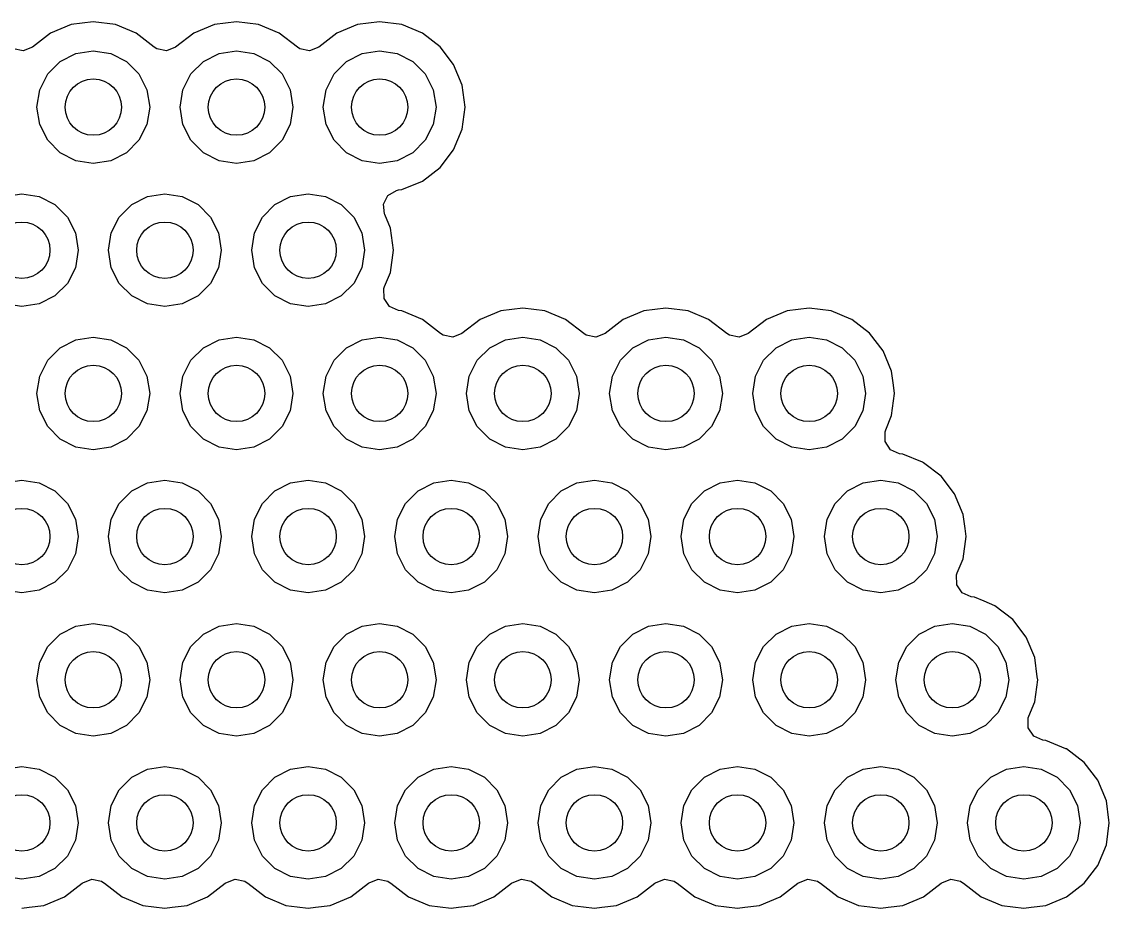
# Model space of a CAD drawing. Extents: x 116 to 183, y -128 to -37.6.
# Drawn here: x 150.37 to 158.09, y -83.16 to -76.86 of the extents above; entities that cross this region are included whole.
import ezdxf

# ---------------------------------------------------------------- set-up
doc = ezdxf.new("R2010")
doc.units = 0
doc.layers.add('BLACK', color=7, linetype='CONTINUOUS')

msp = doc.modelspace()

# ---------------------------------------------------------------- linework, layer by layer
at = {"layer": 'BLACK', "linetype": 'CONTINUOUS'}
for p, q in [((150.875999, -76.864318), (150.719239, -76.884955)), ((150.876001, -76.864318), (150.875999, -76.864318)), ((151.03276, -76.884955), (150.876001, -76.864318)), ((151.891999, -76.864318), (151.735239, -76.884955)), ((151.892001, -76.864318), (151.891999, -76.864318)), ((152.04876, -76.884955), (151.892001, -76.864318)), ((152.907999, -76.864318), (152.751239, -76.884955)), ((152.908001, -76.864318), (152.907999, -76.864318)), ((153.06476, -76.884955), (152.908001, -76.864318)), ((150.719237, -76.884956), (150.573157, -76.945464)), ((150.719239, -76.884955), (150.719237, -76.884956)), ((151.032762, -76.884956), (151.03276, -76.884955)), ((151.178842, -76.945464), (151.032762, -76.884956)), ((151.735237, -76.884956), (151.589157, -76.945464)), ((151.735239, -76.884955), (151.735237, -76.884956)), ((152.048762, -76.884956), (152.04876, -76.884955)), ((152.194842, -76.945464), (152.048762, -76.884956)), ((152.751237, -76.884956), (152.605157, -76.945464)), ((152.751239, -76.884955), (152.751237, -76.884956)), ((153.064762, -76.884956), (153.06476, -76.884955)), ((153.210841, -76.945464), (153.064762, -76.884956)), ((150.573157, -76.945464), (150.443486, -77.044965)), ((151.308514, -77.044965), (151.178842, -76.945464)), ((151.589157, -76.945464), (151.459486, -77.044965)), ((152.324514, -77.044965), (152.194842, -76.945464)), ((152.605157, -76.945464), (152.475486, -77.044965)), ((153.336282, -77.041718), (153.210841, -76.945464)), ((150.378317, -77.070159), (150.309872, -77.056121)), ((150.443486, -77.044965), (150.378317, -77.070159)), ((150.640886, -77.146393), (150.752393, -77.089577)), ((150.752393, -77.089577), (150.876, -77.07)), ((150.876, -77.07), (150.999607, -77.089577)), ((150.999607, -77.089577), (151.111114, -77.146393)), ((151.325872, -77.056121), (151.308514, -77.044965)), ((151.394317, -77.070159), (151.325872, -77.056121)), ((151.459486, -77.044965), (151.394317, -77.070159)), ((151.656886, -77.146393), (151.768393, -77.089577)), ((151.768393, -77.089577), (151.892, -77.07)), ((151.892, -77.07), (152.015607, -77.089577)), ((152.015607, -77.089577), (152.127114, -77.146393)), ((152.341872, -77.056121), (152.324514, -77.044965)), ((152.410317, -77.070159), (152.341872, -77.056121)), ((152.475486, -77.044965), (152.410317, -77.070159)), ((152.672886, -77.146393), (152.784393, -77.089577)), ((152.784393, -77.089577), (152.908, -77.07)), ((152.908, -77.07), (153.031607, -77.089577)), ((153.031607, -77.089577), (153.143114, -77.146393)), ((153.432536, -77.167159), (153.336282, -77.041718)), ((150.552393, -77.234886), (150.640886, -77.146393)), ((151.111114, -77.146393), (151.199607, -77.234886)), ((151.568393, -77.234886), (151.656886, -77.146393)), ((152.127114, -77.146393), (152.215607, -77.234886)), ((152.584393, -77.234886), (152.672886, -77.146393)), ((153.143114, -77.146393), (153.231607, -77.234886)), ((153.493044, -77.313238), (153.432536, -77.167159)), ((150.495577, -77.346393), (150.552393, -77.234886)), ((151.199607, -77.234886), (151.256423, -77.346393)), ((151.511577, -77.346393), (151.568393, -77.234886)), ((152.215607, -77.234886), (152.272423, -77.346393)), ((152.527577, -77.346393), (152.584393, -77.234886)), ((153.231607, -77.234886), (153.288423, -77.346393)), ((153.513682, -77.47), (153.493044, -77.313238)), ((150.476, -77.47), (150.495577, -77.346393)), ((151.256423, -77.346393), (151.276, -77.47)), ((151.492, -77.47), (151.511577, -77.346393)), ((152.272423, -77.346393), (152.292, -77.47)), ((152.508, -77.47), (152.527577, -77.346393)), ((153.288423, -77.346393), (153.308, -77.47)), ((150.495577, -77.593607), (150.476, -77.47)), ((151.276, -77.47), (151.256423, -77.593607)), ((151.511577, -77.593607), (151.492, -77.47)), ((152.292, -77.47), (152.272423, -77.593607)), ((152.527577, -77.593607), (152.508, -77.47)), ((153.308, -77.47), (153.288423, -77.593607)), ((153.493044, -77.626762), (153.513682, -77.47)), ((150.552393, -77.705114), (150.495577, -77.593607)), ((151.256423, -77.593607), (151.199607, -77.705114)), ((151.568393, -77.705114), (151.511577, -77.593607)), ((152.272423, -77.593607), (152.215607, -77.705114)), ((152.584393, -77.705114), (152.527577, -77.593607)), ((153.288423, -77.593607), (153.231607, -77.705114)), ((153.432536, -77.772841), (153.493044, -77.626762)), ((150.640886, -77.793607), (150.552393, -77.705114)), ((151.199607, -77.705114), (151.111114, -77.793607)), ((151.656886, -77.793607), (151.568393, -77.705114)), ((152.215607, -77.705114), (152.127114, -77.793607)), ((152.672886, -77.793607), (152.584393, -77.705114)), ((153.231607, -77.705114), (153.143114, -77.793607)), ((150.752393, -77.850423), (150.640886, -77.793607)), ((151.111114, -77.793607), (150.999607, -77.850423)), ((151.768393, -77.850423), (151.656886, -77.793607)), ((152.127114, -77.793607), (152.015607, -77.850423)), ((152.784393, -77.850423), (152.672886, -77.793607)), ((153.143114, -77.793607), (153.031607, -77.850423)), ((153.336282, -77.898282), (153.432536, -77.772841)), ((150.876, -77.87), (150.752393, -77.850423)), ((150.999607, -77.850423), (150.876, -77.87)), ((151.892, -77.87), (151.768393, -77.850423)), ((152.015607, -77.850423), (151.892, -77.87)), ((152.908, -77.87), (152.784393, -77.850423)), ((153.031607, -77.850423), (152.908, -77.87)), ((153.210841, -77.994536), (153.336282, -77.898282)), ((153.064762, -78.055044), (153.210841, -77.994536)), ((150.244393, -78.105577), (150.368, -78.086)), ((150.368, -78.086), (150.491607, -78.105577)), ((151.260393, -78.105577), (151.384, -78.086)), ((151.384, -78.086), (151.507607, -78.105577)), ((152.276393, -78.105577), (152.4, -78.086)), ((152.4, -78.086), (152.523607, -78.105577)), ((152.935837, -78.159004), (152.967112, -78.096525)), ((152.967112, -78.096525), (153.027201, -78.060873)), ((153.027201, -78.060873), (153.041676, -78.058083)), ((153.041676, -78.058083), (153.064762, -78.055044)), ((150.491607, -78.105577), (150.603114, -78.162393)), ((150.603114, -78.162393), (150.691607, -78.250886)), ((151.060393, -78.250886), (151.148886, -78.162393)), ((151.148886, -78.162393), (151.260393, -78.105577)), ((151.507607, -78.105577), (151.619114, -78.162393)), ((151.619114, -78.162393), (151.707607, -78.250886)), ((152.076393, -78.250886), (152.164886, -78.162393)), ((152.164886, -78.162393), (152.276393, -78.105577)), ((152.523607, -78.105577), (152.635114, -78.162393)), ((152.635114, -78.162393), (152.723607, -78.250886)), ((152.943305, -78.228473), (152.935837, -78.159004)), ((150.691607, -78.250886), (150.748423, -78.362393)), ((151.003577, -78.362393), (151.060393, -78.250886)), ((151.707607, -78.250886), (151.764423, -78.362393)), ((152.019577, -78.362393), (152.076393, -78.250886)), ((152.723607, -78.250886), (152.780423, -78.362393)), ((152.944765, -78.231998), (152.943305, -78.228473)), ((152.985044, -78.329238), (152.944765, -78.231998)), ((152.985044, -78.329239), (152.985044, -78.329238)), ((153.005528, -78.484833), (152.985044, -78.329239)), ((150.748423, -78.362393), (150.768, -78.486)), ((150.984, -78.486), (151.003577, -78.362393)), ((151.764423, -78.362393), (151.784, -78.486)), ((152, -78.486), (152.019577, -78.362393)), ((152.780423, -78.362393), (152.8, -78.486)), ((150.768, -78.486), (150.748423, -78.609607)), ((151.003577, -78.609607), (150.984, -78.486)), ((151.784, -78.486), (151.764423, -78.609607)), ((152.019577, -78.609607), (152, -78.486)), ((152.8, -78.486), (152.780423, -78.609607)), ((152.985044, -78.642762), (153.005682, -78.486)), ((153.005682, -78.486), (153.005528, -78.484833)), ((150.748423, -78.609607), (150.691607, -78.721114)), ((151.060393, -78.721114), (151.003577, -78.609607)), ((151.764423, -78.609607), (151.707607, -78.721114)), ((152.076393, -78.721114), (152.019577, -78.609607)), ((152.780423, -78.609607), (152.723607, -78.721114)), ((152.943306, -78.743526), (152.985044, -78.642762)), ((150.691607, -78.721114), (150.603114, -78.809607)), ((151.148886, -78.809607), (151.060393, -78.721114)), ((151.707607, -78.721114), (151.619114, -78.809607)), ((152.164886, -78.809607), (152.076393, -78.721114)), ((152.723607, -78.721114), (152.635114, -78.809607)), ((152.938483, -78.757459), (152.943306, -78.743526)), ((152.939313, -78.827324), (152.938483, -78.757459)), ((150.368, -78.886), (150.244393, -78.866423)), ((150.491607, -78.866423), (150.368, -78.886)), ((150.603114, -78.809607), (150.491607, -78.866423)), ((151.260393, -78.866423), (151.148886, -78.809607)), ((151.384, -78.886), (151.260393, -78.866423)), ((151.507607, -78.866423), (151.384, -78.886)), ((151.619114, -78.809607), (151.507607, -78.866423)), ((152.276393, -78.866423), (152.164886, -78.809607)), ((152.4, -78.886), (152.276393, -78.866423)), ((152.523607, -78.866423), (152.4, -78.886)), ((152.635114, -78.809607), (152.523607, -78.866423)), ((152.977783, -78.885649), (152.939313, -78.827324)), ((153.041679, -78.913917), (152.977783, -78.885649)), ((153.064762, -78.916956), (153.041679, -78.913917)), ((153.210842, -78.977464), (153.064762, -78.916956)), ((153.767237, -78.916956), (153.621157, -78.977464)), ((153.767239, -78.916955), (153.767237, -78.916956)), ((153.923999, -78.896318), (153.767239, -78.916955)), ((153.924001, -78.896318), (153.923999, -78.896318)), ((154.08076, -78.916955), (153.924001, -78.896318)), ((154.080762, -78.916956), (154.08076, -78.916955)), ((154.226842, -78.977464), (154.080762, -78.916956)), ((154.783237, -78.916956), (154.637157, -78.977464)), ((154.783239, -78.916955), (154.783237, -78.916956)), ((154.939999, -78.896318), (154.783239, -78.916955)), ((154.940001, -78.896318), (154.939999, -78.896318)), ((155.09676, -78.916955), (154.940001, -78.896318)), ((155.096762, -78.916956), (155.09676, -78.916955)), ((155.242842, -78.977464), (155.096762, -78.916956)), ((155.799237, -78.916956), (155.653157, -78.977464)), ((155.799239, -78.916955), (155.799237, -78.916956)), ((155.955999, -78.896318), (155.799239, -78.916955)), ((155.956001, -78.896318), (155.955999, -78.896318)), ((156.11276, -78.916955), (155.956001, -78.896318)), ((156.112762, -78.916956), (156.11276, -78.916955)), ((156.251412, -78.974387), (156.112762, -78.916956)), ((153.340514, -79.076965), (153.210842, -78.977464)), ((153.621157, -78.977464), (153.491486, -79.076965)), ((154.356514, -79.076965), (154.226842, -78.977464)), ((154.637157, -78.977464), (154.507486, -79.076965)), ((155.372514, -79.076965), (155.242842, -78.977464)), ((155.653157, -78.977464), (155.523486, -79.076965)), ((156.258841, -78.977464), (156.251412, -78.974387)), ((156.384282, -79.073718), (156.258841, -78.977464)), ((150.752393, -79.121577), (150.876, -79.102)), ((150.876, -79.102), (150.999607, -79.121577)), ((151.768393, -79.121577), (151.892, -79.102)), ((151.892, -79.102), (152.015607, -79.121577)), ((152.784393, -79.121577), (152.908, -79.102)), ((152.908, -79.102), (153.031607, -79.121577)), ((153.357872, -79.088121), (153.340514, -79.076965)), ((153.426317, -79.102159), (153.357872, -79.088121)), ((153.491486, -79.076965), (153.426317, -79.102159)), ((153.800393, -79.121577), (153.924, -79.102)), ((153.924, -79.102), (154.047607, -79.121577)), ((154.373872, -79.088121), (154.356514, -79.076965)), ((154.442317, -79.102159), (154.373872, -79.088121)), ((154.507486, -79.076965), (154.442317, -79.102159)), ((154.816393, -79.121577), (154.94, -79.102)), ((154.94, -79.102), (155.063607, -79.121577)), ((155.389872, -79.088121), (155.372514, -79.076965)), ((155.458317, -79.102159), (155.389872, -79.088121)), ((155.523486, -79.076965), (155.458317, -79.102159)), ((155.832393, -79.121577), (155.956, -79.102)), ((155.956, -79.102), (156.079607, -79.121577)), ((156.480536, -79.199159), (156.384282, -79.073718)), ((150.552393, -79.266886), (150.640886, -79.178393)), ((150.640886, -79.178393), (150.752393, -79.121577)), ((150.999607, -79.121577), (151.111114, -79.178393)), ((151.111114, -79.178393), (151.199607, -79.266886)), ((151.568393, -79.266886), (151.656886, -79.178393)), ((151.656886, -79.178393), (151.768393, -79.121577)), ((152.015607, -79.121577), (152.127114, -79.178393)), ((152.127114, -79.178393), (152.215607, -79.266886)), ((152.584393, -79.266886), (152.672886, -79.178393)), ((152.672886, -79.178393), (152.784393, -79.121577)), ((153.031607, -79.121577), (153.143114, -79.178393)), ((153.143114, -79.178393), (153.231607, -79.266886)), ((153.600393, -79.266886), (153.688886, -79.178393)), ((153.688886, -79.178393), (153.800393, -79.121577)), ((154.047607, -79.121577), (154.159114, -79.178393)), ((154.159114, -79.178393), (154.247607, -79.266886)), ((154.616393, -79.266886), (154.704886, -79.178393)), ((154.704886, -79.178393), (154.816393, -79.121577)), ((155.063607, -79.121577), (155.175114, -79.178393)), ((155.175114, -79.178393), (155.263607, -79.266886)), ((155.632393, -79.266886), (155.720886, -79.178393)), ((155.720886, -79.178393), (155.832393, -79.121577)), ((156.079607, -79.121577), (156.191114, -79.178393)), ((156.191114, -79.178393), (156.279607, -79.266886)), ((156.541044, -79.345238), (156.480536, -79.199159)), ((150.495577, -79.378393), (150.552393, -79.266886)), ((151.199607, -79.266886), (151.256423, -79.378393)), ((151.511577, -79.378393), (151.568393, -79.266886)), ((152.215607, -79.266886), (152.272423, -79.378393)), ((152.527577, -79.378393), (152.584393, -79.266886)), ((153.231607, -79.266886), (153.288423, -79.378393)), ((153.543577, -79.378393), (153.600393, -79.266886)), ((154.247607, -79.266886), (154.304423, -79.378393)), ((154.559577, -79.378393), (154.616393, -79.266886)), ((155.263607, -79.266886), (155.320423, -79.378393)), ((155.575577, -79.378393), (155.632393, -79.266886)), ((156.279607, -79.266886), (156.336423, -79.378393)), ((150.476, -79.502), (150.495577, -79.378393)), ((151.256423, -79.378393), (151.276, -79.502)), ((151.492, -79.502), (151.511577, -79.378393)), ((152.272423, -79.378393), (152.292, -79.502)), ((152.508, -79.502), (152.527577, -79.378393)), ((153.288423, -79.378393), (153.308, -79.502)), ((153.524, -79.502), (153.543577, -79.378393)), ((154.304423, -79.378393), (154.324, -79.502)), ((154.54, -79.502), (154.559577, -79.378393)), ((155.320423, -79.378393), (155.34, -79.502)), ((155.556, -79.502), (155.575577, -79.378393)), ((156.336423, -79.378393), (156.356, -79.502)), ((156.541044, -79.345239), (156.541044, -79.345238)), ((156.554029, -79.443873), (156.541044, -79.345239)), ((156.561682, -79.502), (156.554029, -79.443873)), ((150.495577, -79.625607), (150.476, -79.502)), ((151.276, -79.502), (151.256423, -79.625607)), ((151.511577, -79.625607), (151.492, -79.502)), ((152.292, -79.502), (152.272423, -79.625607)), ((152.527577, -79.625607), (152.508, -79.502)), ((153.308, -79.502), (153.288423, -79.625607)), ((153.543577, -79.625607), (153.524, -79.502)), ((154.324, -79.502), (154.304423, -79.625607)), ((154.559577, -79.625607), (154.54, -79.502)), ((155.34, -79.502), (155.320423, -79.625607)), ((155.575577, -79.625607), (155.556, -79.502)), ((156.356, -79.502), (156.336423, -79.625607)), ((156.541044, -79.658762), (156.561682, -79.502)), ((150.552393, -79.737114), (150.495577, -79.625607)), ((151.256423, -79.625607), (151.199607, -79.737114)), ((151.568393, -79.737114), (151.511577, -79.625607)), ((152.272423, -79.625607), (152.215607, -79.737114)), ((152.584393, -79.737114), (152.527577, -79.625607)), ((153.288423, -79.625607), (153.231607, -79.737114)), ((153.600393, -79.737114), (153.543577, -79.625607)), ((154.304423, -79.625607), (154.247607, -79.737114)), ((154.616393, -79.737114), (154.559577, -79.625607)), ((155.320423, -79.625607), (155.263607, -79.737114)), ((155.632393, -79.737114), (155.575577, -79.625607)), ((156.336423, -79.625607), (156.279607, -79.737114)), ((156.499306, -79.759526), (156.541044, -79.658762)), ((150.640886, -79.825607), (150.552393, -79.737114)), ((151.199607, -79.737114), (151.111114, -79.825607)), ((151.656886, -79.825607), (151.568393, -79.737114)), ((152.215607, -79.737114), (152.127114, -79.825607)), ((152.672886, -79.825607), (152.584393, -79.737114)), ((153.231607, -79.737114), (153.143114, -79.825607)), ((153.688886, -79.825607), (153.600393, -79.737114)), ((154.247607, -79.737114), (154.159114, -79.825607)), ((154.704886, -79.825607), (154.616393, -79.737114)), ((155.263607, -79.737114), (155.175114, -79.825607)), ((155.720886, -79.825607), (155.632393, -79.737114)), ((156.279607, -79.737114), (156.191114, -79.825607)), ((156.494483, -79.773459), (156.499306, -79.759526)), ((156.495313, -79.843324), (156.494483, -79.773459)), ((150.752393, -79.882423), (150.640886, -79.825607)), ((151.111114, -79.825607), (150.999607, -79.882423)), ((151.768393, -79.882423), (151.656886, -79.825607)), ((152.127114, -79.825607), (152.015607, -79.882423)), ((152.784393, -79.882423), (152.672886, -79.825607)), ((153.143114, -79.825607), (153.031607, -79.882423)), ((153.800393, -79.882423), (153.688886, -79.825607)), ((154.159114, -79.825607), (154.047607, -79.882423)), ((154.816393, -79.882423), (154.704886, -79.825607)), ((155.175114, -79.825607), (155.063607, -79.882423)), ((155.832393, -79.882423), (155.720886, -79.825607)), ((156.191114, -79.825607), (156.079607, -79.882423)), ((156.533783, -79.901649), (156.495313, -79.843324)), ((150.876, -79.902), (150.752393, -79.882423)), ((150.999607, -79.882423), (150.876, -79.902)), ((151.892, -79.902), (151.768393, -79.882423)), ((152.015607, -79.882423), (151.892, -79.902)), ((152.908, -79.902), (152.784393, -79.882423)), ((153.031607, -79.882423), (152.908, -79.902)), ((153.924, -79.902), (153.800393, -79.882423)), ((154.047607, -79.882423), (153.924, -79.902)), ((154.94, -79.902), (154.816393, -79.882423)), ((155.063607, -79.882423), (154.94, -79.902)), ((155.956, -79.902), (155.832393, -79.882423)), ((156.079607, -79.882423), (155.956, -79.902)), ((156.597679, -79.929917), (156.533783, -79.901649)), ((156.620762, -79.932956), (156.597679, -79.929917)), ((156.759412, -79.990387), (156.620762, -79.932956)), ((156.766841, -79.993464), (156.759412, -79.990387)), ((156.892282, -80.089718), (156.766841, -79.993464)), ((156.988536, -80.215159), (156.892282, -80.089718)), ((150.244393, -80.137577), (150.368, -80.118)), ((150.368, -80.118), (150.491607, -80.137577)), ((150.491607, -80.137577), (150.603114, -80.194393)), ((151.148886, -80.194393), (151.260393, -80.137577)), ((151.260393, -80.137577), (151.384, -80.118)), ((151.384, -80.118), (151.507607, -80.137577)), ((151.507607, -80.137577), (151.619114, -80.194393)), ((152.164886, -80.194393), (152.276393, -80.137577)), ((152.276393, -80.137577), (152.4, -80.118)), ((152.4, -80.118), (152.523607, -80.137577)), ((152.523607, -80.137577), (152.635114, -80.194393)), ((153.180886, -80.194393), (153.292393, -80.137577)), ((153.292393, -80.137577), (153.416, -80.118)), ((153.416, -80.118), (153.539607, -80.137577)), ((153.539607, -80.137577), (153.651114, -80.194393)), ((154.196886, -80.194393), (154.308393, -80.137577)), ((154.308393, -80.137577), (154.432, -80.118)), ((154.432, -80.118), (154.555607, -80.137577)), ((154.555607, -80.137577), (154.667114, -80.194393)), ((155.212886, -80.194393), (155.324393, -80.137577)), ((155.324393, -80.137577), (155.448, -80.118)), ((155.448, -80.118), (155.571607, -80.137577)), ((155.571607, -80.137577), (155.683114, -80.194393)), ((156.228886, -80.194393), (156.340393, -80.137577)), ((156.340393, -80.137577), (156.464, -80.118)), ((156.464, -80.118), (156.587607, -80.137577)), ((156.587607, -80.137577), (156.699114, -80.194393)), ((150.603114, -80.194393), (150.691607, -80.282886)), ((151.060393, -80.282886), (151.148886, -80.194393)), ((151.619114, -80.194393), (151.707607, -80.282886)), ((152.076393, -80.282886), (152.164886, -80.194393)), ((152.635114, -80.194393), (152.723607, -80.282886)), ((153.092393, -80.282886), (153.180886, -80.194393)), ((153.651114, -80.194393), (153.739607, -80.282886)), ((154.108393, -80.282886), (154.196886, -80.194393)), ((154.667114, -80.194393), (154.755607, -80.282886)), ((155.124393, -80.282886), (155.212886, -80.194393)), ((155.683114, -80.194393), (155.771607, -80.282886)), ((156.140393, -80.282886), (156.228886, -80.194393)), ((156.699114, -80.194393), (156.787607, -80.282886)), ((157.049044, -80.361238), (156.988536, -80.215159)), ((150.691607, -80.282886), (150.748423, -80.394393)), ((151.003577, -80.394393), (151.060393, -80.282886)), ((151.707607, -80.282886), (151.764423, -80.394393)), ((152.019577, -80.394393), (152.076393, -80.282886)), ((152.723607, -80.282886), (152.780423, -80.394393)), ((153.035577, -80.394393), (153.092393, -80.282886)), ((153.739607, -80.282886), (153.796423, -80.394393)), ((154.051577, -80.394393), (154.108393, -80.282886)), ((154.755607, -80.282886), (154.812423, -80.394393)), ((155.067577, -80.394393), (155.124393, -80.282886)), ((155.771607, -80.282886), (155.828423, -80.394393)), ((156.083577, -80.394393), (156.140393, -80.282886)), ((156.787607, -80.282886), (156.844423, -80.394393)), ((150.748423, -80.394393), (150.768, -80.518)), ((150.984, -80.518), (151.003577, -80.394393)), ((151.764423, -80.394393), (151.784, -80.518)), ((152, -80.518), (152.019577, -80.394393)), ((152.780423, -80.394393), (152.8, -80.518)), ((153.016, -80.518), (153.035577, -80.394393)), ((153.796423, -80.394393), (153.816, -80.518)), ((154.032, -80.518), (154.051577, -80.394393)), ((154.812423, -80.394393), (154.832, -80.518)), ((155.048, -80.518), (155.067577, -80.394393)), ((155.828423, -80.394393), (155.848, -80.518)), ((156.064, -80.518), (156.083577, -80.394393)), ((156.844423, -80.394393), (156.864, -80.518)), ((157.049044, -80.361239), (157.049044, -80.361238)), ((157.062029, -80.459873), (157.049044, -80.361239)), ((157.069682, -80.518), (157.062029, -80.459873)), ((150.768, -80.518), (150.748423, -80.641607)), ((151.003577, -80.641607), (150.984, -80.518)), ((151.784, -80.518), (151.764423, -80.641607)), ((152.019577, -80.641607), (152, -80.518)), ((152.8, -80.518), (152.780423, -80.641607)), ((153.035577, -80.641607), (153.016, -80.518)), ((153.816, -80.518), (153.796423, -80.641607)), ((154.051577, -80.641607), (154.032, -80.518)), ((154.832, -80.518), (154.812423, -80.641607)), ((155.067577, -80.641607), (155.048, -80.518)), ((155.848, -80.518), (155.828423, -80.641607)), ((156.083577, -80.641607), (156.064, -80.518)), ((156.864, -80.518), (156.844423, -80.641607)), ((157.049044, -80.674762), (157.069682, -80.518)), ((150.748423, -80.641607), (150.691607, -80.753114)), ((151.060393, -80.753114), (151.003577, -80.641607)), ((151.764423, -80.641607), (151.707607, -80.753114)), ((152.076393, -80.753114), (152.019577, -80.641607)), ((152.780423, -80.641607), (152.723607, -80.753114)), ((153.092393, -80.753114), (153.035577, -80.641607)), ((153.796423, -80.641607), (153.739607, -80.753114)), ((154.108393, -80.753114), (154.051577, -80.641607)), ((154.812423, -80.641607), (154.755607, -80.753114)), ((155.124393, -80.753114), (155.067577, -80.641607)), ((155.828423, -80.641607), (155.771607, -80.753114)), ((156.140393, -80.753114), (156.083577, -80.641607)), ((156.844423, -80.641607), (156.787607, -80.753114)), ((157.007306, -80.775526), (157.049044, -80.674762)), ((150.691607, -80.753114), (150.603114, -80.841607)), ((151.148886, -80.841607), (151.060393, -80.753114)), ((151.707607, -80.753114), (151.619114, -80.841607)), ((152.164886, -80.841607), (152.076393, -80.753114)), ((152.723607, -80.753114), (152.635114, -80.841607)), ((153.180886, -80.841607), (153.092393, -80.753114)), ((153.739607, -80.753114), (153.651114, -80.841607)), ((154.196886, -80.841607), (154.108393, -80.753114)), ((154.755607, -80.753114), (154.667114, -80.841607)), ((155.212886, -80.841607), (155.124393, -80.753114)), ((155.771607, -80.753114), (155.683114, -80.841607)), ((156.228886, -80.841607), (156.140393, -80.753114)), ((156.787607, -80.753114), (156.699114, -80.841607)), ((157.002483, -80.789459), (157.007306, -80.775526)), ((157.003313, -80.859324), (157.002483, -80.789459)), ((150.603114, -80.841607), (150.491607, -80.898423)), ((151.260393, -80.898423), (151.148886, -80.841607)), ((151.619114, -80.841607), (151.507607, -80.898423)), ((152.276393, -80.898423), (152.164886, -80.841607)), ((152.635114, -80.841607), (152.523607, -80.898423)), ((153.292393, -80.898423), (153.180886, -80.841607)), ((153.651114, -80.841607), (153.539607, -80.898423)), ((154.308393, -80.898423), (154.196886, -80.841607)), ((154.667114, -80.841607), (154.555607, -80.898423)), ((155.324393, -80.898423), (155.212886, -80.841607)), ((155.683114, -80.841607), (155.571607, -80.898423)), ((156.340393, -80.898423), (156.228886, -80.841607)), ((156.699114, -80.841607), (156.587607, -80.898423)), ((157.041783, -80.917649), (157.003313, -80.859324)), ((150.368, -80.918), (150.244393, -80.898423)), ((150.491607, -80.898423), (150.368, -80.918)), ((151.384, -80.918), (151.260393, -80.898423)), ((151.507607, -80.898423), (151.384, -80.918)), ((152.4, -80.918), (152.276393, -80.898423)), ((152.523607, -80.898423), (152.4, -80.918)), ((153.416, -80.918), (153.292393, -80.898423)), ((153.539607, -80.898423), (153.416, -80.918)), ((154.432, -80.918), (154.308393, -80.898423)), ((154.555607, -80.898423), (154.432, -80.918)), ((155.448, -80.918), (155.324393, -80.898423)), ((155.571607, -80.898423), (155.448, -80.918)), ((156.464, -80.918), (156.340393, -80.898423)), ((156.587607, -80.898423), (156.464, -80.918)), ((157.105679, -80.945917), (157.041783, -80.917649)), ((157.128762, -80.948956), (157.105679, -80.945917)), ((157.196852, -80.97716), (157.128762, -80.948956)), ((157.274841, -81.009464), (157.196852, -80.97716)), ((157.400282, -81.105718), (157.274841, -81.009464)), ((157.496536, -81.231159), (157.400282, -81.105718)), ((150.640886, -81.210393), (150.752393, -81.153577)), ((150.752393, -81.153577), (150.876, -81.134)), ((150.876, -81.134), (150.999607, -81.153577)), ((150.999607, -81.153577), (151.111114, -81.210393)), ((151.656886, -81.210393), (151.768393, -81.153577)), ((151.768393, -81.153577), (151.892, -81.134)), ((151.892, -81.134), (152.015607, -81.153577)), ((152.015607, -81.153577), (152.127114, -81.210393)), ((152.672886, -81.210393), (152.784393, -81.153577)), ((152.784393, -81.153577), (152.908, -81.134)), ((152.908, -81.134), (153.031607, -81.153577)), ((153.031607, -81.153577), (153.143114, -81.210393)), ((153.688886, -81.210393), (153.800393, -81.153577)), ((153.800393, -81.153577), (153.924, -81.134)), ((153.924, -81.134), (154.047607, -81.153577)), ((154.047607, -81.153577), (154.159114, -81.210393)), ((154.704886, -81.210393), (154.816393, -81.153577)), ((154.816393, -81.153577), (154.94, -81.134)), ((154.94, -81.134), (155.063607, -81.153577)), ((155.063607, -81.153577), (155.175114, -81.210393)), ((155.720886, -81.210393), (155.832393, -81.153577)), ((155.832393, -81.153577), (155.956, -81.134)), ((155.956, -81.134), (156.079607, -81.153577)), ((156.079607, -81.153577), (156.191114, -81.210393)), ((156.736886, -81.210393), (156.848393, -81.153577)), ((156.848393, -81.153577), (156.972, -81.134)), ((156.972, -81.134), (157.095607, -81.153577)), ((157.095607, -81.153577), (157.207114, -81.210393)), ((150.552393, -81.298886), (150.640886, -81.210393)), ((151.111114, -81.210393), (151.199607, -81.298886)), ((151.568393, -81.298886), (151.656886, -81.210393)), ((152.127114, -81.210393), (152.215607, -81.298886)), ((152.584393, -81.298886), (152.672886, -81.210393)), ((153.143114, -81.210393), (153.231607, -81.298886)), ((153.600393, -81.298886), (153.688886, -81.210393)), ((154.159114, -81.210393), (154.247607, -81.298886)), ((154.616393, -81.298886), (154.704886, -81.210393)), ((155.175114, -81.210393), (155.263607, -81.298886)), ((155.632393, -81.298886), (155.720886, -81.210393)), ((156.191114, -81.210393), (156.279607, -81.298886)), ((156.648393, -81.298886), (156.736886, -81.210393)), ((157.207114, -81.210393), (157.295607, -81.298886)), ((157.557044, -81.377238), (157.496536, -81.231159)), ((150.495577, -81.410393), (150.552393, -81.298886)), ((151.199607, -81.298886), (151.256423, -81.410393)), ((151.511577, -81.410393), (151.568393, -81.298886)), ((152.215607, -81.298886), (152.272423, -81.410393)), ((152.527577, -81.410393), (152.584393, -81.298886)), ((153.231607, -81.298886), (153.288423, -81.410393)), ((153.543577, -81.410393), (153.600393, -81.298886)), ((154.247607, -81.298886), (154.304423, -81.410393)), ((154.559577, -81.410393), (154.616393, -81.298886)), ((155.263607, -81.298886), (155.320423, -81.410393)), ((155.575577, -81.410393), (155.632393, -81.298886)), ((156.279607, -81.298886), (156.336423, -81.410393)), ((156.591577, -81.410393), (156.648393, -81.298886)), ((157.295607, -81.298886), (157.352423, -81.410393)), ((150.476, -81.534), (150.495577, -81.410393)), ((151.256423, -81.410393), (151.276, -81.534)), ((151.492, -81.534), (151.511577, -81.410393)), ((152.272423, -81.410393), (152.292, -81.534)), ((152.508, -81.534), (152.527577, -81.410393)), ((153.288423, -81.410393), (153.308, -81.534)), ((153.524, -81.534), (153.543577, -81.410393)), ((154.304423, -81.410393), (154.324, -81.534)), ((154.54, -81.534), (154.559577, -81.410393)), ((155.320423, -81.410393), (155.34, -81.534)), ((155.556, -81.534), (155.575577, -81.410393)), ((156.336423, -81.410393), (156.356, -81.534)), ((156.572, -81.534), (156.591577, -81.410393)), ((157.352423, -81.410393), (157.372, -81.534)), ((157.557044, -81.377239), (157.557044, -81.377238)), ((157.5751, -81.51439), (157.557044, -81.377239)), ((150.495577, -81.657607), (150.476, -81.534)), ((151.276, -81.534), (151.256423, -81.657607)), ((151.511577, -81.657607), (151.492, -81.534)), ((152.292, -81.534), (152.272423, -81.657607)), ((152.527577, -81.657607), (152.508, -81.534)), ((153.308, -81.534), (153.288423, -81.657607)), ((153.543577, -81.657607), (153.524, -81.534)), ((154.324, -81.534), (154.304423, -81.657607)), ((154.559577, -81.657607), (154.54, -81.534)), ((155.34, -81.534), (155.320423, -81.657607)), ((155.575577, -81.657607), (155.556, -81.534)), ((156.356, -81.534), (156.336423, -81.657607)), ((156.591577, -81.657607), (156.572, -81.534)), ((157.372, -81.534), (157.352423, -81.657607)), ((157.557044, -81.690762), (157.577682, -81.534)), ((157.577682, -81.534), (157.5751, -81.51439)), ((150.552393, -81.769114), (150.495577, -81.657607)), ((151.256423, -81.657607), (151.199607, -81.769114)), ((151.568393, -81.769114), (151.511577, -81.657607)), ((152.272423, -81.657607), (152.215607, -81.769114)), ((152.584393, -81.769114), (152.527577, -81.657607)), ((153.288423, -81.657607), (153.231607, -81.769114)), ((153.600393, -81.769114), (153.543577, -81.657607)), ((154.304423, -81.657607), (154.247607, -81.769114)), ((154.616393, -81.769114), (154.559577, -81.657607)), ((155.320423, -81.657607), (155.263607, -81.769114)), ((155.632393, -81.769114), (155.575577, -81.657607)), ((156.336423, -81.657607), (156.279607, -81.769114)), ((156.648393, -81.769114), (156.591577, -81.657607)), ((157.352423, -81.657607), (157.295607, -81.769114)), ((157.515306, -81.791526), (157.557044, -81.690762)), ((150.640886, -81.857607), (150.552393, -81.769114)), ((151.199607, -81.769114), (151.111114, -81.857607)), ((151.656886, -81.857607), (151.568393, -81.769114)), ((152.215607, -81.769114), (152.127114, -81.857607)), ((152.672886, -81.857607), (152.584393, -81.769114)), ((153.231607, -81.769114), (153.143114, -81.857607)), ((153.688886, -81.857607), (153.600393, -81.769114)), ((154.247607, -81.769114), (154.159114, -81.857607)), ((154.704886, -81.857607), (154.616393, -81.769114)), ((155.263607, -81.769114), (155.175114, -81.857607)), ((155.720886, -81.857607), (155.632393, -81.769114)), ((156.279607, -81.769114), (156.191114, -81.857607)), ((156.736886, -81.857607), (156.648393, -81.769114)), ((157.295607, -81.769114), (157.207114, -81.857607)), ((157.510483, -81.805459), (157.515306, -81.791526)), ((157.511313, -81.875324), (157.510483, -81.805459)), ((150.752393, -81.914423), (150.640886, -81.857607)), ((151.111114, -81.857607), (150.999607, -81.914423)), ((151.768393, -81.914423), (151.656886, -81.857607)), ((152.127114, -81.857607), (152.015607, -81.914423)), ((152.784393, -81.914423), (152.672886, -81.857607)), ((153.143114, -81.857607), (153.031607, -81.914423)), ((153.800393, -81.914423), (153.688886, -81.857607)), ((154.159114, -81.857607), (154.047607, -81.914423)), ((154.816393, -81.914423), (154.704886, -81.857607)), ((155.175114, -81.857607), (155.063607, -81.914423)), ((155.832393, -81.914423), (155.720886, -81.857607)), ((156.191114, -81.857607), (156.079607, -81.914423)), ((156.848393, -81.914423), (156.736886, -81.857607)), ((157.207114, -81.857607), (157.095607, -81.914423)), ((157.549783, -81.933649), (157.511313, -81.875324)), ((150.876, -81.934), (150.752393, -81.914423)), ((150.999607, -81.914423), (150.876, -81.934)), ((151.892, -81.934), (151.768393, -81.914423)), ((152.015607, -81.914423), (151.892, -81.934)), ((152.908, -81.934), (152.784393, -81.914423)), ((153.031607, -81.914423), (152.908, -81.934)), ((153.924, -81.934), (153.800393, -81.914423)), ((154.047607, -81.914423), (153.924, -81.934)), ((154.94, -81.934), (154.816393, -81.914423)), ((155.063607, -81.914423), (154.94, -81.934)), ((155.956, -81.934), (155.832393, -81.914423)), ((156.079607, -81.914423), (155.956, -81.934)), ((156.972, -81.934), (156.848393, -81.914423)), ((157.095607, -81.914423), (156.972, -81.934)), ((157.613679, -81.961917), (157.549783, -81.933649)), ((157.636762, -81.964956), (157.613679, -81.961917)), ((157.778454, -82.023647), (157.636762, -81.964956)), ((157.782841, -82.025464), (157.778454, -82.023647)), ((157.908282, -82.121718), (157.782841, -82.025464)), ((150.244393, -82.169577), (150.368, -82.15)), ((150.368, -82.15), (150.491607, -82.169577)), ((150.491607, -82.169577), (150.603114, -82.226393)), ((151.148886, -82.226393), (151.260393, -82.169577)), ((151.260393, -82.169577), (151.384, -82.15)), ((151.384, -82.15), (151.507607, -82.169577)), ((151.507607, -82.169577), (151.619114, -82.226393)), ((152.164886, -82.226393), (152.276393, -82.169577)), ((152.276393, -82.169577), (152.4, -82.15)), ((152.4, -82.15), (152.523607, -82.169577)), ((152.523607, -82.169577), (152.635114, -82.226393)), ((153.180886, -82.226393), (153.292393, -82.169577)), ((153.292393, -82.169577), (153.416, -82.15)), ((153.416, -82.15), (153.539607, -82.169577)), ((153.539607, -82.169577), (153.651114, -82.226393)), ((154.196886, -82.226393), (154.308393, -82.169577)), ((154.308393, -82.169577), (154.432, -82.15)), ((154.432, -82.15), (154.555607, -82.169577)), ((154.555607, -82.169577), (154.667114, -82.226393)), ((155.212886, -82.226393), (155.324393, -82.169577)), ((155.324393, -82.169577), (155.448, -82.15)), ((155.448, -82.15), (155.571607, -82.169577)), ((155.571607, -82.169577), (155.683114, -82.226393)), ((156.228886, -82.226393), (156.340393, -82.169577)), ((156.340393, -82.169577), (156.464, -82.15)), ((156.464, -82.15), (156.587607, -82.169577)), ((156.587607, -82.169577), (156.699114, -82.226393)), ((157.244886, -82.226393), (157.356393, -82.169577)), ((157.356393, -82.169577), (157.48, -82.15)), ((157.48, -82.15), (157.603607, -82.169577)), ((157.603607, -82.169577), (157.715114, -82.226393)), ((158.004536, -82.247159), (157.908282, -82.121718)), ((150.603114, -82.226393), (150.691607, -82.314886)), ((151.060393, -82.314886), (151.148886, -82.226393)), ((151.619114, -82.226393), (151.707607, -82.314886)), ((152.076393, -82.314886), (152.164886, -82.226393)), ((152.635114, -82.226393), (152.723607, -82.314886)), ((153.092393, -82.314886), (153.180886, -82.226393)), ((153.651114, -82.226393), (153.739607, -82.314886)), ((154.108393, -82.314886), (154.196886, -82.226393)), ((154.667114, -82.226393), (154.755607, -82.314886)), ((155.124393, -82.314886), (155.212886, -82.226393)), ((155.683114, -82.226393), (155.771607, -82.314886)), ((156.140393, -82.314886), (156.228886, -82.226393)), ((156.699114, -82.226393), (156.787607, -82.314886)), ((157.156393, -82.314886), (157.244886, -82.226393)), ((157.715114, -82.226393), (157.803607, -82.314886)), ((158.065044, -82.393238), (158.004536, -82.247159)), ((150.691607, -82.314886), (150.748423, -82.426393)), ((151.003577, -82.426393), (151.060393, -82.314886)), ((151.707607, -82.314886), (151.764423, -82.426393)), ((152.019577, -82.426393), (152.076393, -82.314886)), ((152.723607, -82.314886), (152.780423, -82.426393)), ((153.035577, -82.426393), (153.092393, -82.314886)), ((153.739607, -82.314886), (153.796423, -82.426393)), ((154.051577, -82.426393), (154.108393, -82.314886)), ((154.755607, -82.314886), (154.812423, -82.426393)), ((155.067577, -82.426393), (155.124393, -82.314886)), ((155.771607, -82.314886), (155.828423, -82.426393)), ((156.083577, -82.426393), (156.140393, -82.314886)), ((156.787607, -82.314886), (156.844423, -82.426393)), ((157.099577, -82.426393), (157.156393, -82.314886)), ((157.803607, -82.314886), (157.860423, -82.426393)), ((158.065044, -82.393239), (158.065044, -82.393238)), ((158.0831, -82.53039), (158.065044, -82.393239)), ((150.748423, -82.426393), (150.768, -82.55)), ((150.984, -82.55), (151.003577, -82.426393)), ((151.764423, -82.426393), (151.784, -82.55)), ((152, -82.55), (152.019577, -82.426393)), ((152.780423, -82.426393), (152.8, -82.55)), ((153.016, -82.55), (153.035577, -82.426393)), ((153.796423, -82.426393), (153.816, -82.55)), ((154.032, -82.55), (154.051577, -82.426393)), ((154.812423, -82.426393), (154.832, -82.55)), ((155.048, -82.55), (155.067577, -82.426393)), ((155.828423, -82.426393), (155.848, -82.55)), ((156.064, -82.55), (156.083577, -82.426393)), ((156.844423, -82.426393), (156.864, -82.55)), ((157.08, -82.55), (157.099577, -82.426393)), ((157.860423, -82.426393), (157.88, -82.55)), ((150.768, -82.55), (150.748423, -82.673607)), ((151.003577, -82.673607), (150.984, -82.55)), ((151.784, -82.55), (151.764423, -82.673607)), ((152.019577, -82.673607), (152, -82.55)), ((152.8, -82.55), (152.780423, -82.673607)), ((153.035577, -82.673607), (153.016, -82.55)), ((153.816, -82.55), (153.796423, -82.673607)), ((154.051577, -82.673607), (154.032, -82.55)), ((154.832, -82.55), (154.812423, -82.673607)), ((155.067577, -82.673607), (155.048, -82.55)), ((155.848, -82.55), (155.828423, -82.673607)), ((156.083577, -82.673607), (156.064, -82.55)), ((156.864, -82.55), (156.844423, -82.673607)), ((157.099577, -82.673607), (157.08, -82.55)), ((157.88, -82.55), (157.860423, -82.673607)), ((158.065044, -82.706762), (158.085682, -82.55)), ((158.085682, -82.55), (158.0831, -82.53039)), ((150.748423, -82.673607), (150.691607, -82.785114)), ((151.060393, -82.785114), (151.003577, -82.673607)), ((151.764423, -82.673607), (151.707607, -82.785114)), ((152.076393, -82.785114), (152.019577, -82.673607)), ((152.780423, -82.673607), (152.723607, -82.785114)), ((153.092393, -82.785114), (153.035577, -82.673607)), ((153.796423, -82.673607), (153.739607, -82.785114)), ((154.108393, -82.785114), (154.051577, -82.673607)), ((154.812423, -82.673607), (154.755607, -82.785114)), ((155.124393, -82.785114), (155.067577, -82.673607)), ((155.828423, -82.673607), (155.771607, -82.785114)), ((156.140393, -82.785114), (156.083577, -82.673607)), ((156.844423, -82.673607), (156.787607, -82.785114)), ((157.156393, -82.785114), (157.099577, -82.673607)), ((157.860423, -82.673607), (157.803607, -82.785114)), ((158.004536, -82.852841), (158.065044, -82.706762)), ((150.691607, -82.785114), (150.603114, -82.873607)), ((151.148886, -82.873607), (151.060393, -82.785114)), ((151.707607, -82.785114), (151.619114, -82.873607)), ((152.164886, -82.873607), (152.076393, -82.785114)), ((152.723607, -82.785114), (152.635114, -82.873607)), ((153.180886, -82.873607), (153.092393, -82.785114)), ((153.739607, -82.785114), (153.651114, -82.873607)), ((154.196886, -82.873607), (154.108393, -82.785114)), ((154.755607, -82.785114), (154.667114, -82.873607)), ((155.212886, -82.873607), (155.124393, -82.785114)), ((155.771607, -82.785114), (155.683114, -82.873607)), ((156.228886, -82.873607), (156.140393, -82.785114)), ((156.787607, -82.785114), (156.699114, -82.873607)), ((157.244886, -82.873607), (157.156393, -82.785114)), ((157.803607, -82.785114), (157.715114, -82.873607)), ((150.603114, -82.873607), (150.491607, -82.930423)), ((151.260393, -82.930423), (151.148886, -82.873607)), ((151.619114, -82.873607), (151.507607, -82.930423)), ((152.276393, -82.930423), (152.164886, -82.873607)), ((152.635114, -82.873607), (152.523607, -82.930423)), ((153.292393, -82.930423), (153.180886, -82.873607)), ((153.651114, -82.873607), (153.539607, -82.930423)), ((154.308393, -82.930423), (154.196886, -82.873607)), ((154.667114, -82.873607), (154.555607, -82.930423)), ((155.324393, -82.930423), (155.212886, -82.873607)), ((155.683114, -82.873607), (155.571607, -82.930423)), ((156.340393, -82.930423), (156.228886, -82.873607)), ((156.699114, -82.873607), (156.587607, -82.930423)), ((157.356393, -82.930423), (157.244886, -82.873607)), ((157.715114, -82.873607), (157.603607, -82.930423)), ((157.908282, -82.978282), (158.004536, -82.852841)), ((150.368, -82.95), (150.244393, -82.930423)), ((150.491607, -82.930423), (150.368, -82.95)), ((150.800513, -82.975034), (150.865682, -82.94984)), ((150.865682, -82.94984), (150.934127, -82.963878)), ((150.934127, -82.963878), (150.951487, -82.975034)), ((151.384, -82.95), (151.260393, -82.930423)), ((151.507607, -82.930423), (151.384, -82.95)), ((151.816513, -82.975034), (151.881682, -82.94984)), ((151.881682, -82.94984), (151.950127, -82.963878)), ((151.950127, -82.963878), (151.967487, -82.975034)), ((152.4, -82.95), (152.276393, -82.930423)), ((152.523607, -82.930423), (152.4, -82.95)), ((152.832513, -82.975034), (152.897682, -82.94984)), ((152.897682, -82.94984), (152.966127, -82.963878)), ((152.966127, -82.963878), (152.983487, -82.975034)), ((153.416, -82.95), (153.292393, -82.930423)), ((153.539607, -82.930423), (153.416, -82.95)), ((153.848513, -82.975034), (153.913682, -82.94984)), ((153.913682, -82.94984), (153.982127, -82.963878)), ((153.982127, -82.963878), (153.999487, -82.975034)), ((154.432, -82.95), (154.308393, -82.930423)), ((154.555607, -82.930423), (154.432, -82.95)), ((154.864513, -82.975034), (154.929682, -82.94984)), ((154.929682, -82.94984), (154.998127, -82.963878)), ((154.998127, -82.963878), (155.015487, -82.975034)), ((155.448, -82.95), (155.324393, -82.930423)), ((155.571607, -82.930423), (155.448, -82.95)), ((155.880513, -82.975034), (155.945682, -82.94984)), ((155.945682, -82.94984), (156.014127, -82.963878)), ((156.014127, -82.963878), (156.031487, -82.975034)), ((156.464, -82.95), (156.340393, -82.930423)), ((156.587607, -82.930423), (156.464, -82.95)), ((156.896513, -82.975034), (156.961682, -82.94984)), ((156.961682, -82.94984), (157.030127, -82.963878)), ((157.030127, -82.963878), (157.047487, -82.975034)), ((157.48, -82.95), (157.356393, -82.930423)), ((157.603607, -82.930423), (157.48, -82.95)), ((150.670841, -83.074536), (150.796282, -82.978282)), ((150.796282, -82.978282), (150.796284, -82.978278)), ((150.796284, -82.978278), (150.800513, -82.975034)), ((150.951487, -82.975034), (150.955715, -82.978278)), ((150.955715, -82.978278), (150.955718, -82.978282)), ((150.955718, -82.978282), (151.081159, -83.074536)), ((151.686841, -83.074536), (151.812282, -82.978282)), ((151.812282, -82.978282), (151.812284, -82.978278)), ((151.812284, -82.978278), (151.816513, -82.975034)), ((151.967487, -82.975034), (151.971715, -82.978278)), ((151.971715, -82.978278), (151.971718, -82.978282)), ((151.971718, -82.978282), (152.097159, -83.074536)), ((152.702841, -83.074536), (152.828282, -82.978282)), ((152.828282, -82.978282), (152.828284, -82.978278)), ((152.828284, -82.978278), (152.832513, -82.975034)), ((152.983487, -82.975034), (152.987715, -82.978278)), ((152.987715, -82.978278), (152.987718, -82.978282)), ((152.987718, -82.978282), (153.113159, -83.074536)), ((153.718841, -83.074536), (153.844282, -82.978282)), ((153.844282, -82.978282), (153.844284, -82.978278)), ((153.844284, -82.978278), (153.848513, -82.975034)), ((153.999487, -82.975034), (154.003715, -82.978278)), ((154.003715, -82.978278), (154.003718, -82.978282)), ((154.003718, -82.978282), (154.129159, -83.074536)), ((154.734841, -83.074536), (154.860282, -82.978282)), ((154.860282, -82.978282), (154.860284, -82.978278)), ((154.860284, -82.978278), (154.864513, -82.975034)), ((155.015487, -82.975034), (155.019715, -82.978278)), ((155.019715, -82.978278), (155.019718, -82.978282)), ((155.019718, -82.978282), (155.145159, -83.074536)), ((155.750841, -83.074536), (155.876282, -82.978282)), ((155.876282, -82.978282), (155.876284, -82.978278)), ((155.876284, -82.978278), (155.880513, -82.975034)), ((156.031487, -82.975034), (156.035715, -82.978278)), ((156.035715, -82.978278), (156.035718, -82.978282)), ((156.035718, -82.978282), (156.161159, -83.074536)), ((156.766841, -83.074536), (156.892282, -82.978282)), ((156.892282, -82.978282), (156.892284, -82.978278)), ((156.892284, -82.978278), (156.896513, -82.975034)), ((157.047487, -82.975034), (157.051715, -82.978278)), ((157.051715, -82.978278), (157.051718, -82.978282)), ((157.051718, -82.978282), (157.177159, -83.074536)), ((157.782841, -83.074536), (157.908282, -82.978282)), ((150.524762, -83.135044), (150.670841, -83.074536)), ((151.081159, -83.074536), (151.227238, -83.135044)), ((151.540762, -83.135044), (151.686841, -83.074536)), ((152.097159, -83.074536), (152.243238, -83.135044)), ((152.556762, -83.135044), (152.702841, -83.074536)), ((153.113159, -83.074536), (153.259238, -83.135044)), ((153.572762, -83.135044), (153.718841, -83.074536)), ((154.129159, -83.074536), (154.275238, -83.135044)), ((154.588762, -83.135044), (154.734841, -83.074536)), ((155.145159, -83.074536), (155.291238, -83.135044)), ((155.604762, -83.135044), (155.750841, -83.074536)), ((156.161159, -83.074536), (156.307238, -83.135044)), ((156.620762, -83.135044), (156.766841, -83.074536)), ((157.177159, -83.074536), (157.323238, -83.135044)), ((157.636762, -83.135044), (157.782841, -83.074536)), ((150.367999, -83.155682), (150.368, -83.155682)), ((150.368, -83.155682), (150.368001, -83.155682)), ((150.368001, -83.155682), (150.420254, -83.148802)), ((150.420254, -83.148802), (150.524762, -83.135044)), ((151.227238, -83.135044), (151.305619, -83.145363)), ((151.305619, -83.145363), (151.383999, -83.155682)), ((151.383999, -83.155682), (151.384, -83.155682)), ((151.384, -83.155682), (151.384001, -83.155682)), ((151.384001, -83.155682), (151.436254, -83.148802)), ((151.436254, -83.148802), (151.540762, -83.135044)), ((152.243238, -83.135044), (152.321619, -83.145363)), ((152.321619, -83.145363), (152.399999, -83.155682)), ((152.399999, -83.155682), (152.4, -83.155682)), ((152.4, -83.155682), (152.400001, -83.155682)), ((152.400001, -83.155682), (152.452254, -83.148802)), ((152.452254, -83.148802), (152.556762, -83.135044)), ((153.259238, -83.135044), (153.337619, -83.145363)), ((153.337619, -83.145363), (153.415999, -83.155682)), ((153.415999, -83.155682), (153.416, -83.155682)), ((153.416, -83.155682), (153.416001, -83.155682)), ((153.416001, -83.155682), (153.468254, -83.148802)), ((153.468254, -83.148802), (153.572762, -83.135044)), ((154.275238, -83.135044), (154.353619, -83.145363)), ((154.353619, -83.145363), (154.431999, -83.155682)), ((154.431999, -83.155682), (154.432, -83.155682)), ((154.432, -83.155682), (154.432001, -83.155682)), ((154.432001, -83.155682), (154.484254, -83.148802)), ((154.484254, -83.148802), (154.588762, -83.135044)), ((155.291238, -83.135044), (155.369619, -83.145363)), ((155.369619, -83.145363), (155.447999, -83.155682)), ((155.447999, -83.155682), (155.448, -83.155682)), ((155.448, -83.155682), (155.448001, -83.155682)), ((155.448001, -83.155682), (155.500254, -83.148802)), ((155.500254, -83.148802), (155.604762, -83.135044)), ((156.307238, -83.135044), (156.385619, -83.145363)), ((156.385619, -83.145363), (156.463999, -83.155682)), ((156.463999, -83.155682), (156.464, -83.155682)), ((156.464, -83.155682), (156.464001, -83.155682)), ((156.464001, -83.155682), (156.516254, -83.148802)), ((156.516254, -83.148802), (156.620762, -83.135044)), ((157.323238, -83.135044), (157.401619, -83.145363)), ((157.401619, -83.145363), (157.479999, -83.155682)), ((157.479999, -83.155682), (157.48, -83.155682)), ((157.48, -83.155682), (157.480001, -83.155682)), ((157.480001, -83.155682), (157.532254, -83.148802)), ((157.532254, -83.148802), (157.636762, -83.135044))]:
    msp.add_line(p, q, dxfattribs=at)
at = {"layer": 'BLACK'}
for centre in [(150.876, -77.47), (151.892, -77.47), (152.908, -77.47), (150.368, -78.486), (151.384, -78.486), (152.4, -78.486), (150.876, -79.502), (151.892, -79.502), (152.908, -79.502), (153.924, -79.502), (154.94, -79.502), (155.956, -79.502), (150.368, -80.518), (151.384, -80.518), (152.4, -80.518), (153.416, -80.518), (154.432, -80.518), (155.448, -80.518), (156.464, -80.518), (150.876, -81.534), (151.892, -81.534), (152.908, -81.534), (153.924, -81.534), (154.94, -81.534), (155.956, -81.534), (156.972, -81.534), (150.368, -82.55), (151.384, -82.55), (152.4, -82.55), (153.416, -82.55), (154.432, -82.55), (155.448, -82.55), (156.464, -82.55), (157.48, -82.55)]:
    msp.add_circle(centre, 0.2, dxfattribs=at)

doc.saveas('drawing.dxf')
